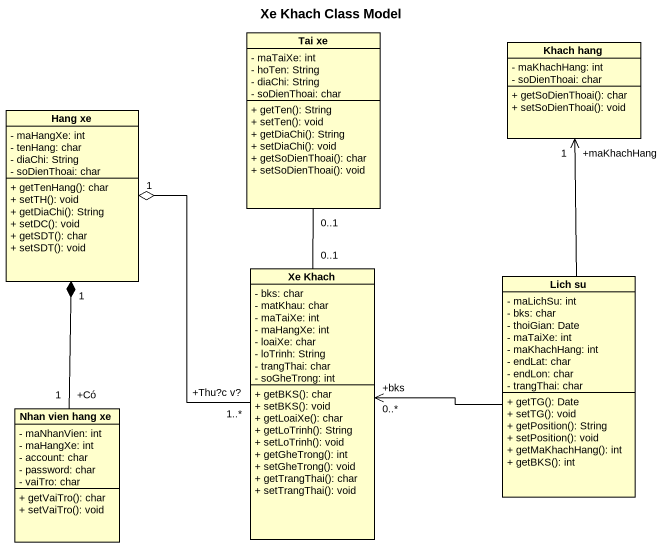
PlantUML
@startuml
title Xe Khach Class Model
hide circle
hide empty members
skinparam classAttributeIconSize 0
class "Tai xe" as Tai_xe {
  - maTaiXe: int
  - hoTen: String
  - diaChi: String
  - soDienThoai: char
  + getTen(): String
  + setTen(): void
  + getDiaChi(): String
  + setDiaChi(): void
  + getSoDienThoai(): char
  + setSoDienThoai(): void
}
class "Khach hang" as Khach_hang {
  - maKhachHang: int
  - soDienThoai: char
  + getSoDienThoai(): char
  + setSoDienThoai(): void
}
class "Hang xe" as Hang_xe {
  - maHangXe: int
  - tenHang: char
  - diaChi: String
  - soDienThoai: char
  + getTenHang(): char
  + setTH(): void
  + getDiaChi(): String
  + setDC(): void
  + getSDT(): char
  + setSDT(): void
}
class "Xe Khach" as Xe_Khach {
  - bks: char
  - matKhau: char
  - maTaiXe: int
  - maHangXe: int
  - loaiXe: char
  - loTrinh: String
  - trangThai: char
  - soGheTrong: int
  + getBKS(): char
  + setBKS(): void
  + getLoaiXe(): char
  + getLoTrinh(): String
  + setLoTrinh(): void
  + getGheTrong(): int
  + setGheTrong(): void
  + getTrangThai(): char
  + setTrangThai(): void
}
class "Lich su" as Lich_su {
  - maLichSu: int
  - bks: char
  - thoiGian: Date
  - maTaiXe: int
  - maKhachHang: int
  - endLat: char
  - endLon: char
  - trangThai: char
  + getTG(): Date
  + setTG(): void
  + getPosition(): String
  + setPosition(): void
  + getMaKhachHang(): int
  + getBKS(): int
}
class "Nhan vien hang xe" as Nhan_vien_hang_xe {
  - maNhanVien: int
  - maHangXe: int
  - account: char
  - password: char
  - vaiTro: char
  + getVaiTro(): char
  + setVaiTro(): void
}
Tai_xe "0..1" -- "0..1" Xe_Khach
Xe_Khach "+Thu?c v?\n1..*" -up-o "1" Hang_xe
Lich_su -up-> "+maKhachHang\n1" Khach_hang
Lich_su -left-> "+bks\n0..*" Xe_Khach
Nhan_vien_hang_xe "+Có\n1" -up-* "1" Hang_xe
@enduml
